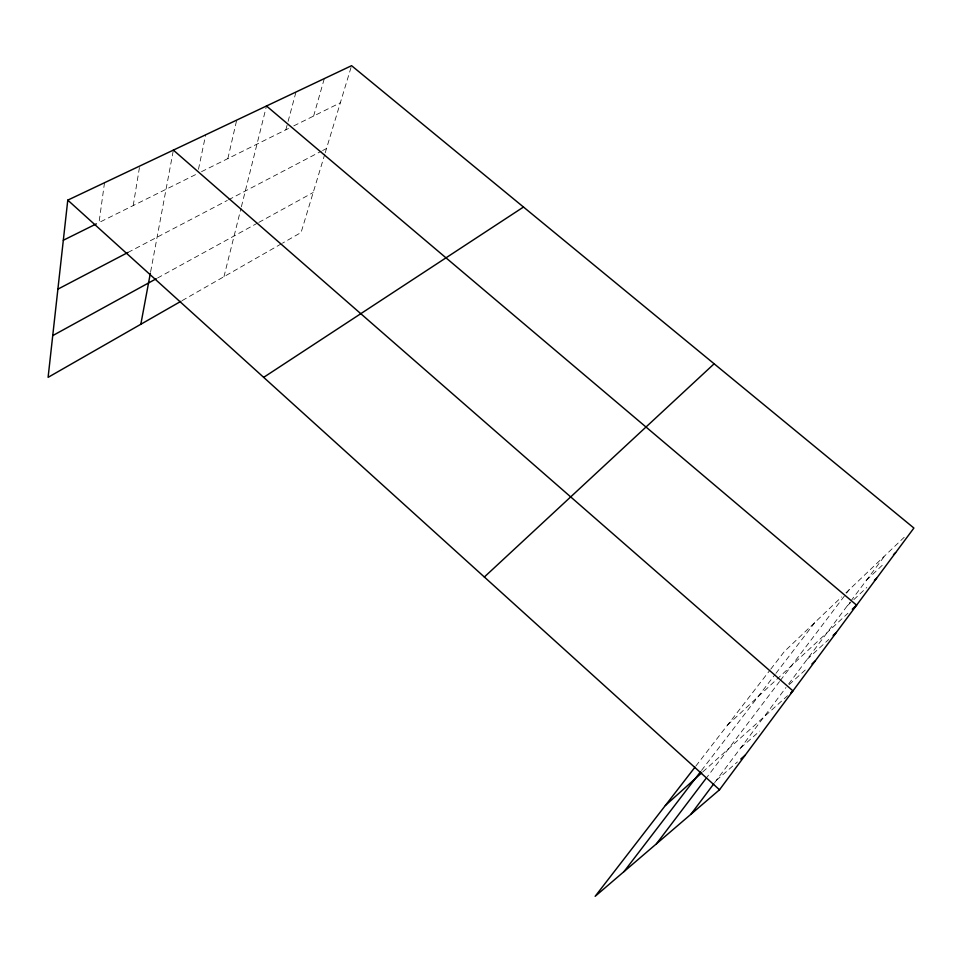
<?xml version="1.0" encoding="UTF-8"?>
<svg xmlns="http://www.w3.org/2000/svg" width="962" height="962" viewBox="0 0 962 962"><rect width="100%" height="100%" fill="white"/><g stroke="black" fill="none" stroke-linecap="round" stroke-linejoin="round"><path stroke-width="0.72" stroke-dasharray="4.81 3.61" d="M104.509 182.732L99.014 222.547L197.571 173.629M133.225 205.555L139.682 166.065M150.637 271.753L173.376 150.108M198.473 169.312L205.688 134.8M227.862 158.598L236.7 120.106M223.966 276.671L241.029 208.177M241.39 206.746L266.486 105.988M285.846 129.81L287.722 122.811M288.095 121.416L295.983 92.015M313.624 116.029L324.314 78.595M324.819 154.088L301.082 232.515L282.467 243.182M325.24 152.693L351.575 65.681M714.646 782.647L785.99 687.517M788.636 683.994L849.975 602.224M850.841 601.058L884.812 555.759M705.603 779.004L779.485 681.601M780.362 680.447L845.694 594.324M846.572 593.169L849.193 589.718M701.538 770.43L775.047 674.506M775.949 673.328L815.163 622.149M695.875 766.029L769.841 670.334M770.754 669.155L784.451 651.43L841.606 596.945M845.947 592.808L904.208 537.277M866.485 580.194L884.836 562.842M847.366 605.699L852.765 600.625M853.847 599.615L866.822 587.445M727.476 725.144L847.955 613.215M807.142 659.319L828.787 639.417M789.225 684.571L807.599 667.868M702.801 771.873L787.565 695.73M740.692 747.919L759.631 731.132M716.401 780.302L737.457 761.94M182.119 300.625L281.229 243.891M157.54 278.03L257.515 223.1M258.814 222.39L313.191 192.508M127.994 252.441L227.297 200.445M228.583 199.771L321.296 151.226M322.607 150.541L326.515 148.497M201.515 171.669L288.492 128.499M293.783 125.878L340.356 102.766"/><path stroke-width="1.44" d="M694.973 767.183L595.153 896.319L719.516 789.778L913.9 528.042L351.575 65.681L67.773 200.132L48.1 377.344L180.856 301.346M140.825 324.266L150.373 273.148M690.908 814.285L713.768 783.814M656.421 843.83L705.603 779.004M623.989 871.62L700.625 771.608M893.482 554.665L895.634 552.621M874.398 580.339L876.562 578.318M484.343 577.02L714.141 363.792M852.284 609.199L856.613 605.182L266.486 105.988M833.104 635.437L836.351 632.455M811.916 663.936L815.163 660.99M665.343 805.519L701.719 772.847M790.8 692.832L792.953 690.896L173.376 150.108M740.776 759.042L745.213 755.17M263.66 377.357L523.484 207.034M52.73 335.618L156.253 278.739M57.888 289.153L127.994 252.441M63.324 240.26L96.368 223.857M67.773 200.132L719.516 789.778"/></g></svg>
